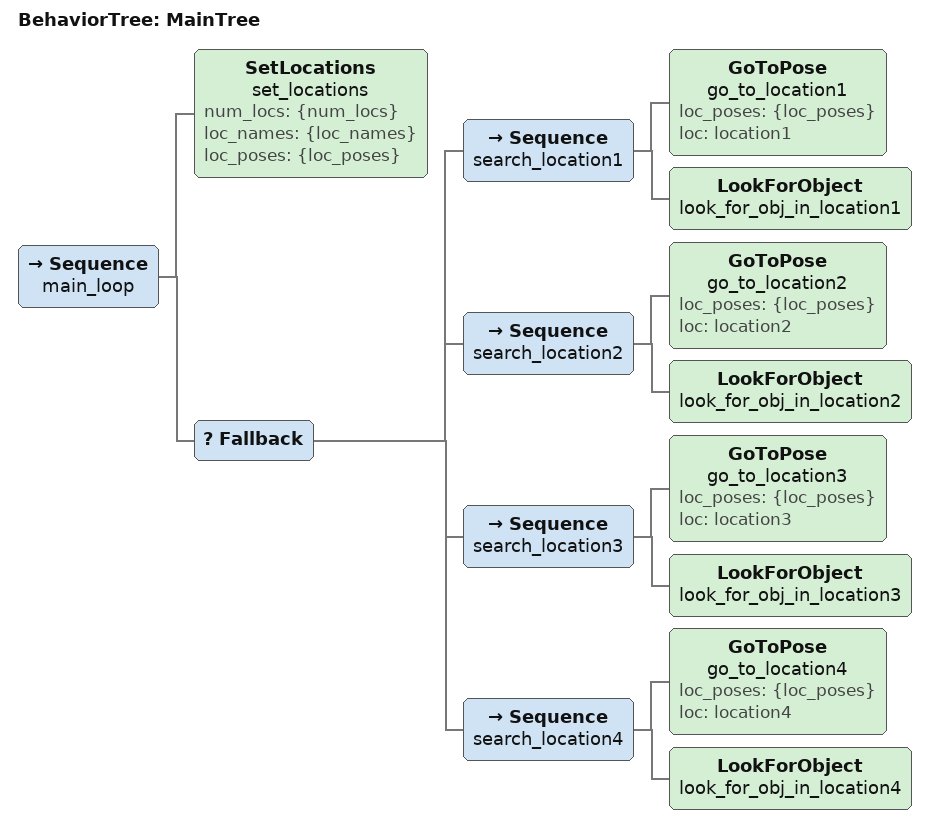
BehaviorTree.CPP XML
<root BTCPP_format="4">
    <!-- Behavior tree that looks for objects by naively looking through locations. -->
    <BehaviorTree ID="MainTree">
        <Sequence name="main_loop">
            <SetLocations                   name="set_locations" num_locs="{num_locs}" loc_names="{loc_names}" loc_poses="{loc_poses}"/>
            <Fallback>
                <Sequence                   name="search_location1">
                    <GoToPose               name="go_to_location1"    loc_poses="{loc_poses}" loc="location1"/>
                    <LookForObject          name="look_for_obj_in_location1" />
                </Sequence>
                <Sequence                   name="search_location2">
                    <GoToPose               name="go_to_location2"    loc_poses="{loc_poses}" loc="location2"/>
                    <LookForObject          name="look_for_obj_in_location2" />
                </Sequence>
                <Sequence                   name="search_location3">
                    <GoToPose               name="go_to_location3"    loc_poses="{loc_poses}" loc="location3"/>
                    <LookForObject          name="look_for_obj_in_location3" />
                </Sequence>
                <Sequence                   name="search_location4">
                    <GoToPose               name="go_to_location4"    loc_poses="{loc_poses}" loc="location4"/>
                    <LookForObject          name="look_for_obj_in_location4" />
                </Sequence>
            </Fallback>
        </Sequence>
    </BehaviorTree>

</root>
